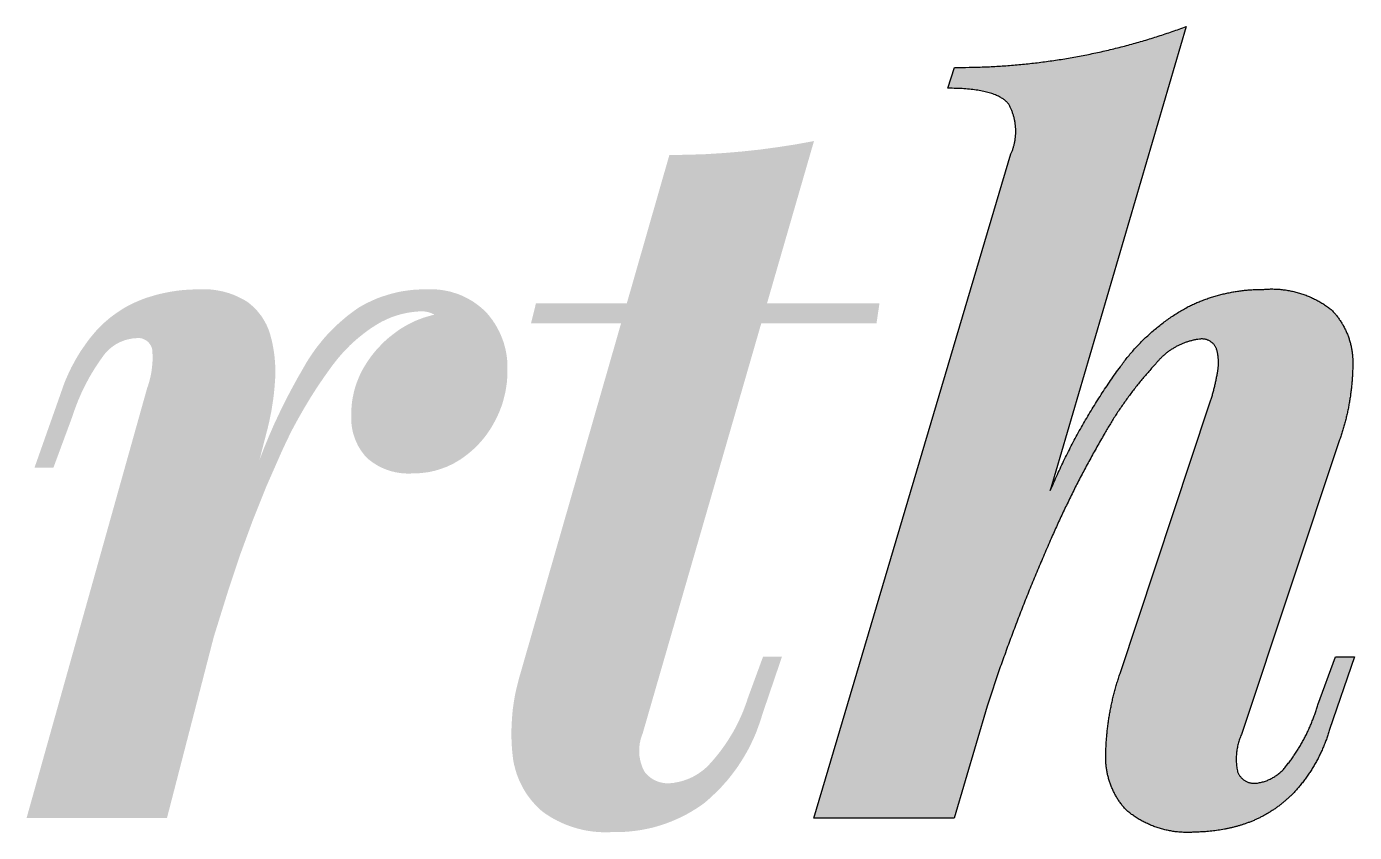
# Model space of a CAD drawing. Header units: millimetres. Extents: x 1235 to 1439, y 1033 to 1126.
# Drawn here: x 1318.19 to 1331.17, y 1067.16 to 1075.04 of the extents above; entities that cross this region are included whole.
import ezdxf

# ---------------------------------------------------------------- set-up
doc = ezdxf.new("R2010")
doc.units = ezdxf.units.MM
doc.layers.add('默认', color=18, linetype='Continuous', true_color=0x000000)

msp = doc.modelspace()

# ---------------------------------------------------------------- hatches: boundary and pattern name
at = {"layer": '默认'}
for points in [[(1329.523, 1075.035), (1328.194, 1070.501), (1328.222, 1070.562), (1328.29, 1070.713), (1328.363, 1070.862), (1328.439, 1071.009), (1328.52, 1071.155), (1328.604, 1071.298), (1328.692, 1071.438), (1328.784, 1071.576), (1328.88, 1071.711), (1328.913, 1071.756), (1328.947, 1071.8), (1328.982, 1071.843), (1329.019, 1071.885), (1329.057, 1071.926), (1329.096, 1071.966), (1329.137, 1072.005), (1329.178, 1072.042), (1329.221, 1072.079), (1329.264, 1072.114), (1329.309, 1072.148), (1329.354, 1072.181), (1329.4, 1072.212), (1329.447, 1072.242), (1329.495, 1072.271), (1329.544, 1072.298), (1329.586, 1072.318), (1329.628, 1072.337), (1329.672, 1072.355), (1329.716, 1072.371), (1329.761, 1072.386), (1329.806, 1072.4), (1329.851, 1072.413), (1329.897, 1072.424), (1329.943, 1072.434), (1329.99, 1072.443), (1330.036, 1072.45), (1330.083, 1072.456), (1330.13, 1072.461), (1330.177, 1072.464), (1330.224, 1072.466), (1330.27, 1072.466), (1330.292, 1072.468), (1330.315, 1072.47), (1330.337, 1072.47), (1330.359, 1072.471), (1330.382, 1072.47), (1330.404, 1072.47), (1330.427, 1072.468), (1330.45, 1072.466), (1330.472, 1072.464), (1330.495, 1072.461), (1330.518, 1072.457), (1330.54, 1072.453), (1330.563, 1072.448), (1330.585, 1072.443), (1330.607, 1072.437), (1330.629, 1072.431), (1330.651, 1072.424), (1330.673, 1072.417), (1330.694, 1072.409), (1330.716, 1072.4), (1330.737, 1072.391), (1330.757, 1072.382), (1330.778, 1072.372), (1330.798, 1072.361), (1330.818, 1072.35), (1330.838, 1072.339), (1330.857, 1072.327), (1330.876, 1072.315), (1330.894, 1072.302), (1330.912, 1072.289), (1330.93, 1072.276), (1330.948, 1072.262), (1330.96, 1072.249), (1330.972, 1072.235), (1330.984, 1072.221), (1330.995, 1072.207), (1331.006, 1072.192), (1331.017, 1072.177), (1331.028, 1072.162), (1331.038, 1072.146), (1331.048, 1072.13), (1331.057, 1072.114), (1331.066, 1072.097), (1331.074, 1072.081), (1331.083, 1072.064), (1331.09, 1072.047), (1331.098, 1072.029), (1331.104, 1072.012), (1331.111, 1071.994), (1331.117, 1071.976), (1331.122, 1071.958), (1331.127, 1071.94), (1331.132, 1071.922), (1331.136, 1071.903), (1331.14, 1071.885), (1331.143, 1071.867), (1331.145, 1071.848), (1331.147, 1071.83), (1331.149, 1071.811), (1331.15, 1071.793), (1331.151, 1071.775), (1331.152, 1071.756), (1331.151, 1071.738), (1331.151, 1071.72), (1331.15, 1071.674), (1331.148, 1071.628), (1331.145, 1071.582), (1331.141, 1071.536), (1331.136, 1071.49), (1331.131, 1071.445), (1331.124, 1071.399), (1331.117, 1071.353), (1331.108, 1071.308), (1331.099, 1071.263), (1331.088, 1071.218), (1331.077, 1071.173), (1331.065, 1071.128), (1331.052, 1071.084), (1331.038, 1071.04), (1331.023, 1070.997), (1330.068, 1068.127), (1330.063, 1068.116), (1330.058, 1068.105), (1330.054, 1068.094), (1330.049, 1068.083), (1330.045, 1068.072), (1330.042, 1068.06), (1330.038, 1068.049), (1330.034, 1068.037), (1330.031, 1068.026), (1330.028, 1068.014), (1330.026, 1068.002), (1330.023, 1067.99), (1330.021, 1067.978), (1330.019, 1067.966), (1330.017, 1067.954), (1330.016, 1067.942), (1330.015, 1067.93), (1330.014, 1067.918), (1330.013, 1067.906), (1330.012, 1067.894), (1330.012, 1067.882), (1330.012, 1067.87), (1330.013, 1067.858), (1330.013, 1067.845), (1330.014, 1067.833), (1330.015, 1067.822), (1330.016, 1067.81), (1330.018, 1067.798), (1330.019, 1067.786), (1330.021, 1067.774), (1330.024, 1067.763), (1330.026, 1067.751), (1330.027, 1067.748), (1330.029, 1067.745), (1330.03, 1067.742), (1330.031, 1067.739), (1330.033, 1067.736), (1330.034, 1067.733), (1330.036, 1067.73), (1330.037, 1067.727), (1330.039, 1067.724), (1330.041, 1067.721), (1330.043, 1067.718), (1330.045, 1067.716), (1330.047, 1067.713), (1330.049, 1067.71), (1330.051, 1067.707), (1330.053, 1067.704), (1330.055, 1067.702), (1330.057, 1067.699), (1330.06, 1067.696), (1330.062, 1067.694), (1330.064, 1067.691), (1330.067, 1067.689), (1330.07, 1067.686), (1330.072, 1067.684), (1330.075, 1067.682), (1330.078, 1067.679), (1330.08, 1067.677), (1330.083, 1067.675), (1330.086, 1067.673), (1330.089, 1067.671), (1330.092, 1067.669), (1330.095, 1067.667), (1330.098, 1067.665), (1330.101, 1067.663), (1330.104, 1067.661), (1330.107, 1067.66), (1330.11, 1067.658), (1330.114, 1067.656), (1330.117, 1067.655), (1330.12, 1067.654), (1330.123, 1067.652), (1330.127, 1067.651), (1330.13, 1067.65), (1330.133, 1067.649), (1330.137, 1067.647), (1330.14, 1067.646), (1330.143, 1067.645), (1330.147, 1067.645), (1330.15, 1067.644), (1330.154, 1067.643), (1330.157, 1067.642), (1330.16, 1067.642), (1330.164, 1067.641), (1330.167, 1067.641), (1330.17, 1067.641), (1330.174, 1067.64), (1330.177, 1067.64), (1330.181, 1067.64), (1330.184, 1067.64), (1330.187, 1067.64), (1330.19, 1067.64), (1330.194, 1067.64), (1330.197, 1067.64), (1330.2, 1067.64), (1330.21, 1067.641), (1330.22, 1067.643), (1330.23, 1067.644), (1330.239, 1067.646), (1330.249, 1067.648), (1330.259, 1067.65), (1330.269, 1067.653), (1330.278, 1067.655), (1330.288, 1067.658), (1330.298, 1067.662), (1330.307, 1067.665), (1330.317, 1067.669), (1330.326, 1067.673), (1330.335, 1067.677), (1330.345, 1067.681), (1330.354, 1067.685), (1330.363, 1067.69), (1330.372, 1067.695), (1330.38, 1067.7), (1330.389, 1067.706), (1330.398, 1067.711), (1330.406, 1067.717), (1330.414, 1067.723), (1330.422, 1067.729), (1330.43, 1067.735), (1330.438, 1067.741), (1330.445, 1067.748), (1330.453, 1067.755), (1330.46, 1067.762), (1330.467, 1067.769), (1330.474, 1067.776), (1330.48, 1067.783), (1330.508, 1067.817), (1330.535, 1067.852), (1330.561, 1067.888), (1330.586, 1067.925), (1330.61, 1067.962), (1330.633, 1068), (1330.656, 1068.038), (1330.677, 1068.077), (1330.697, 1068.117), (1330.716, 1068.157), (1330.735, 1068.197), (1330.752, 1068.238), (1330.768, 1068.279), (1330.783, 1068.321), (1330.797, 1068.363), (1330.809, 1068.405), (1330.983, 1068.876), (1331.167, 1068.876), (1330.924, 1068.165), (1330.911, 1068.123), (1330.897, 1068.08), (1330.881, 1068.038), (1330.864, 1067.996), (1330.846, 1067.954), (1330.826, 1067.914), (1330.806, 1067.873), (1330.784, 1067.833), (1330.761, 1067.794), (1330.737, 1067.756), (1330.712, 1067.718), (1330.686, 1067.681), (1330.658, 1067.645), (1330.63, 1067.61), (1330.601, 1067.576), (1330.571, 1067.543), (1330.547, 1067.518), (1330.521, 1067.495), (1330.495, 1067.472), (1330.469, 1067.449), (1330.441, 1067.428), (1330.413, 1067.407), (1330.385, 1067.387), (1330.356, 1067.367), (1330.326, 1067.349), (1330.296, 1067.332), (1330.265, 1067.315), (1330.234, 1067.299), (1330.202, 1067.285), (1330.171, 1067.271), (1330.138, 1067.258), (1330.106, 1067.246), (1330.077, 1067.236), (1330.047, 1067.227), (1330.017, 1067.219), (1329.987, 1067.211), (1329.957, 1067.203), (1329.927, 1067.196), (1329.896, 1067.19), (1329.866, 1067.185), (1329.835, 1067.18), (1329.804, 1067.176), (1329.773, 1067.172), (1329.742, 1067.169), (1329.711, 1067.167), (1329.68, 1067.165), (1329.649, 1067.164), (1329.618, 1067.163), (1329.596, 1067.161), (1329.574, 1067.16), (1329.552, 1067.16), (1329.53, 1067.159), (1329.507, 1067.16), (1329.485, 1067.161), (1329.462, 1067.162), (1329.44, 1067.164), (1329.417, 1067.167), (1329.395, 1067.17), (1329.372, 1067.174), (1329.35, 1067.178), (1329.328, 1067.183), (1329.305, 1067.188), (1329.283, 1067.194), (1329.261, 1067.2), (1329.239, 1067.207), (1329.218, 1067.215), (1329.197, 1067.223), (1329.175, 1067.232), (1329.154, 1067.241), (1329.134, 1067.25), (1329.113, 1067.26), (1329.093, 1067.271), (1329.074, 1067.282), (1329.054, 1067.293), (1329.035, 1067.305), (1329.016, 1067.317), (1328.998, 1067.33), (1328.98, 1067.343), (1328.962, 1067.357), (1328.945, 1067.37), (1328.932, 1067.384), (1328.92, 1067.398), (1328.908, 1067.413), (1328.896, 1067.428), (1328.884, 1067.443), (1328.873, 1067.459), (1328.862, 1067.474), (1328.852, 1067.491), (1328.842, 1067.507), (1328.832, 1067.524), (1328.823, 1067.541), (1328.814, 1067.558), (1328.806, 1067.576), (1328.798, 1067.594), (1328.79, 1067.612), (1328.783, 1067.63), (1328.777, 1067.649), (1328.771, 1067.667), (1328.765, 1067.686), (1328.76, 1067.705), (1328.756, 1067.724), (1328.751, 1067.743), (1328.748, 1067.762), (1328.745, 1067.781), (1328.742, 1067.8), (1328.74, 1067.819), (1328.739, 1067.838), (1328.737, 1067.857), (1328.737, 1067.876), (1328.737, 1067.895), (1328.737, 1067.914), (1328.738, 1067.933), (1328.739, 1067.982), (1328.742, 1068.032), (1328.745, 1068.081), (1328.75, 1068.131), (1328.755, 1068.18), (1328.761, 1068.23), (1328.769, 1068.279), (1328.777, 1068.328), (1328.786, 1068.377), (1328.796, 1068.426), (1328.808, 1068.474), (1328.82, 1068.522), (1328.833, 1068.57), (1328.846, 1068.618), (1328.861, 1068.665), (1328.877, 1068.712), (1329.749, 1071.338), (1329.761, 1071.376), (1329.773, 1071.414), (1329.784, 1071.453), (1329.794, 1071.492), (1329.804, 1071.531), (1329.813, 1071.57), (1329.82, 1071.609), (1329.828, 1071.649), (1329.831, 1071.664), (1329.833, 1071.678), (1329.835, 1071.693), (1329.837, 1071.708), (1329.838, 1071.724), (1329.838, 1071.739), (1329.839, 1071.754), (1329.838, 1071.769), (1329.837, 1071.784), (1329.836, 1071.799), (1329.834, 1071.815), (1329.832, 1071.83), (1329.83, 1071.844), (1329.826, 1071.859), (1329.823, 1071.874), (1329.819, 1071.888), (1329.818, 1071.891), (1329.816, 1071.894), (1329.815, 1071.896), (1329.814, 1071.899), (1329.812, 1071.902), (1329.811, 1071.905), (1329.809, 1071.907), (1329.807, 1071.91), (1329.806, 1071.912), (1329.804, 1071.915), (1329.802, 1071.918), (1329.8, 1071.92), (1329.798, 1071.923), (1329.796, 1071.925), (1329.794, 1071.928), (1329.792, 1071.93), (1329.79, 1071.932), (1329.788, 1071.935), (1329.785, 1071.937), (1329.783, 1071.939), (1329.78, 1071.942), (1329.778, 1071.944), (1329.775, 1071.946), (1329.773, 1071.948), (1329.77, 1071.95), (1329.768, 1071.952), (1329.765, 1071.954), (1329.762, 1071.956), (1329.759, 1071.958), (1329.757, 1071.959), (1329.754, 1071.961), (1329.751, 1071.963), (1329.748, 1071.964), (1329.745, 1071.966), (1329.742, 1071.967), (1329.739, 1071.968), (1329.736, 1071.97), (1329.733, 1071.971), (1329.73, 1071.972), (1329.727, 1071.973), (1329.723, 1071.974), (1329.72, 1071.975), (1329.717, 1071.976), (1329.714, 1071.977), (1329.711, 1071.978), (1329.708, 1071.978), (1329.704, 1071.979), (1329.701, 1071.98), (1329.698, 1071.98), (1329.695, 1071.981), (1329.692, 1071.981), (1329.688, 1071.981), (1329.685, 1071.981), (1329.682, 1071.982), (1329.679, 1071.982), (1329.676, 1071.982), (1329.673, 1071.982), (1329.67, 1071.982), (1329.667, 1071.981), (1329.664, 1071.981), (1329.66, 1071.981), (1329.657, 1071.981), (1329.654, 1071.98), (1329.652, 1071.98), (1329.636, 1071.978), (1329.621, 1071.975), (1329.605, 1071.972), (1329.59, 1071.969), (1329.575, 1071.965), (1329.56, 1071.961), (1329.544, 1071.956), (1329.529, 1071.951), (1329.514, 1071.946), (1329.499, 1071.941), (1329.484, 1071.935), (1329.47, 1071.928), (1329.455, 1071.922), (1329.441, 1071.914), (1329.426, 1071.907), (1329.412, 1071.899), (1329.399, 1071.891), (1329.385, 1071.883), (1329.371, 1071.874), (1329.358, 1071.865), (1329.345, 1071.855), (1329.333, 1071.846), (1329.32, 1071.836), (1329.308, 1071.825), (1329.296, 1071.815), (1329.285, 1071.804), (1329.273, 1071.793), (1329.262, 1071.782), (1329.252, 1071.77), (1329.241, 1071.758), (1329.231, 1071.747), (1329.221, 1071.734), (1329.151, 1071.656), (1329.082, 1071.575), (1329.016, 1071.492), (1328.952, 1071.407), (1328.891, 1071.321), (1328.832, 1071.233), (1328.776, 1071.143), (1328.722, 1071.051), (1328.582, 1070.802), (1328.448, 1070.549), (1328.322, 1070.291), (1328.204, 1070.031), (1328.07, 1069.721), (1327.943, 1069.409), (1327.822, 1069.094), (1327.707, 1068.777), (1327.577, 1068.395), (1327.256, 1067.299), (1325.884, 1067.299), (1327.811, 1073.79), (1327.817, 1073.804), (1327.822, 1073.818), (1327.827, 1073.832), (1327.832, 1073.847), (1327.837, 1073.862), (1327.841, 1073.877), (1327.845, 1073.893), (1327.848, 1073.908), (1327.851, 1073.924), (1327.853, 1073.939), (1327.855, 1073.955), (1327.856, 1073.971), (1327.857, 1073.987), (1327.858, 1074.003), (1327.858, 1074.019), (1327.857, 1074.035), (1327.856, 1074.051), (1327.855, 1074.067), (1327.853, 1074.083), (1327.851, 1074.099), (1327.848, 1074.115), (1327.845, 1074.131), (1327.841, 1074.146), (1327.837, 1074.161), (1327.832, 1074.176), (1327.827, 1074.191), (1327.822, 1074.206), (1327.816, 1074.221), (1327.81, 1074.235), (1327.803, 1074.249), (1327.796, 1074.263), (1327.789, 1074.276), (1327.785, 1074.281), (1327.781, 1074.286), (1327.777, 1074.29), (1327.773, 1074.295), (1327.768, 1074.299), (1327.764, 1074.304), (1327.759, 1074.308), (1327.754, 1074.313), (1327.749, 1074.317), (1327.743, 1074.321), (1327.738, 1074.325), (1327.732, 1074.329), (1327.726, 1074.333), (1327.72, 1074.337), (1327.714, 1074.341), (1327.707, 1074.344), (1327.701, 1074.348), (1327.694, 1074.351), (1327.687, 1074.355), (1327.68, 1074.358), (1327.665, 1074.365), (1327.65, 1074.371), (1327.634, 1074.377), (1327.617, 1074.383), (1327.599, 1074.388), (1327.581, 1074.393), (1327.562, 1074.398), (1327.542, 1074.402), (1327.522, 1074.406), (1327.501, 1074.41), (1327.479, 1074.413), (1327.457, 1074.417), (1327.41, 1074.422), (1327.36, 1074.426), (1327.307, 1074.429), (1327.252, 1074.431), (1327.194, 1074.432), (1327.258, 1074.636), (1327.402, 1074.637), (1327.546, 1074.641), (1327.69, 1074.648), (1327.834, 1074.658), (1327.978, 1074.672), (1328.122, 1074.689), (1328.266, 1074.709), (1328.409, 1074.733), (1328.551, 1074.759), (1328.693, 1074.789), (1328.834, 1074.823), (1328.974, 1074.859), (1329.113, 1074.898), (1329.251, 1074.941), (1329.388, 1074.986)], [(1325.886, 1073.916), (1325.427, 1072.33), (1326.526, 1072.33), (1326.497, 1072.135), (1325.371, 1072.135), (1324.212, 1068.127), (1324.208, 1068.116), (1324.204, 1068.105), (1324.2, 1068.094), (1324.196, 1068.083), (1324.193, 1068.071), (1324.19, 1068.06), (1324.188, 1068.048), (1324.185, 1068.037), (1324.183, 1068.025), (1324.182, 1068.013), (1324.18, 1068.001), (1324.179, 1067.989), (1324.179, 1067.977), (1324.178, 1067.965), (1324.178, 1067.953), (1324.178, 1067.941), (1324.179, 1067.928), (1324.18, 1067.916), (1324.181, 1067.904), (1324.183, 1067.892), (1324.185, 1067.881), (1324.187, 1067.869), (1324.19, 1067.857), (1324.193, 1067.845), (1324.196, 1067.834), (1324.2, 1067.823), (1324.204, 1067.811), (1324.208, 1067.8), (1324.212, 1067.789), (1324.217, 1067.779), (1324.222, 1067.768), (1324.227, 1067.758), (1324.232, 1067.751), (1324.237, 1067.744), (1324.243, 1067.738), (1324.249, 1067.731), (1324.255, 1067.725), (1324.261, 1067.718), (1324.268, 1067.712), (1324.274, 1067.707), (1324.281, 1067.701), (1324.288, 1067.695), (1324.296, 1067.69), (1324.303, 1067.685), (1324.311, 1067.68), (1324.319, 1067.676), (1324.327, 1067.671), (1324.335, 1067.667), (1324.343, 1067.664), (1324.352, 1067.66), (1324.36, 1067.657), (1324.369, 1067.654), (1324.377, 1067.651), (1324.386, 1067.649), (1324.395, 1067.647), (1324.403, 1067.645), (1324.412, 1067.643), (1324.421, 1067.642), (1324.43, 1067.641), (1324.438, 1067.64), (1324.447, 1067.64), (1324.456, 1067.64), (1324.464, 1067.64), (1324.473, 1067.64), (1324.487, 1067.641), (1324.501, 1067.643), (1324.516, 1067.644), (1324.53, 1067.647), (1324.544, 1067.649), (1324.558, 1067.652), (1324.573, 1067.655), (1324.587, 1067.659), (1324.601, 1067.663), (1324.615, 1067.667), (1324.629, 1067.672), (1324.643, 1067.677), (1324.656, 1067.682), (1324.67, 1067.688), (1324.683, 1067.694), (1324.697, 1067.7), (1324.71, 1067.707), (1324.723, 1067.714), (1324.736, 1067.722), (1324.748, 1067.729), (1324.76, 1067.737), (1324.773, 1067.746), (1324.784, 1067.754), (1324.796, 1067.763), (1324.808, 1067.772), (1324.819, 1067.782), (1324.83, 1067.791), (1324.84, 1067.801), (1324.851, 1067.811), (1324.861, 1067.821), (1324.87, 1067.832), (1324.88, 1067.842), (1324.91, 1067.877), (1324.939, 1067.912), (1324.967, 1067.947), (1324.994, 1067.984), (1325.021, 1068.022), (1325.046, 1068.06), (1325.07, 1068.099), (1325.094, 1068.138), (1325.116, 1068.178), (1325.137, 1068.219), (1325.157, 1068.26), (1325.176, 1068.302), (1325.194, 1068.344), (1325.21, 1068.387), (1325.226, 1068.43), (1325.24, 1068.473), (1325.388, 1068.876), (1325.573, 1068.876), (1325.38, 1068.309), (1325.371, 1068.278), (1325.361, 1068.247), (1325.35, 1068.216), (1325.339, 1068.186), (1325.328, 1068.155), (1325.316, 1068.125), (1325.303, 1068.094), (1325.289, 1068.064), (1325.275, 1068.034), (1325.261, 1068.005), (1325.246, 1067.975), (1325.23, 1067.946), (1325.213, 1067.917), (1325.197, 1067.889), (1325.179, 1067.861), (1325.161, 1067.833), (1325.143, 1067.805), (1325.124, 1067.778), (1325.104, 1067.751), (1325.084, 1067.725), (1325.064, 1067.699), (1325.043, 1067.673), (1325.021, 1067.648), (1324.999, 1067.624), (1324.977, 1067.599), (1324.954, 1067.576), (1324.931, 1067.552), (1324.907, 1067.53), (1324.884, 1067.507), (1324.859, 1067.485), (1324.835, 1067.464), (1324.81, 1067.443), (1324.786, 1067.426), (1324.762, 1067.41), (1324.737, 1067.393), (1324.712, 1067.378), (1324.687, 1067.362), (1324.661, 1067.348), (1324.635, 1067.333), (1324.609, 1067.32), (1324.582, 1067.306), (1324.555, 1067.294), (1324.528, 1067.282), (1324.5, 1067.27), (1324.472, 1067.259), (1324.444, 1067.248), (1324.416, 1067.239), (1324.387, 1067.229), (1324.359, 1067.221), (1324.33, 1067.212), (1324.301, 1067.205), (1324.272, 1067.198), (1324.242, 1067.192), (1324.213, 1067.186), (1324.183, 1067.181), (1324.154, 1067.177), (1324.124, 1067.173), (1324.095, 1067.17), (1324.065, 1067.167), (1324.036, 1067.165), (1324.006, 1067.164), (1323.977, 1067.163), (1323.948, 1067.163), (1323.918, 1067.163), (1323.896, 1067.162), (1323.873, 1067.161), (1323.85, 1067.161), (1323.827, 1067.161), (1323.805, 1067.162), (1323.782, 1067.163), (1323.759, 1067.165), (1323.736, 1067.167), (1323.713, 1067.17), (1323.69, 1067.173), (1323.667, 1067.177), (1323.644, 1067.181), (1323.621, 1067.186), (1323.599, 1067.192), (1323.576, 1067.197), (1323.554, 1067.204), (1323.531, 1067.211), (1323.509, 1067.218), (1323.487, 1067.226), (1323.466, 1067.234), (1323.444, 1067.243), (1323.423, 1067.252), (1323.402, 1067.262), (1323.381, 1067.272), (1323.36, 1067.283), (1323.34, 1067.294), (1323.32, 1067.305), (1323.301, 1067.317), (1323.281, 1067.33), (1323.262, 1067.342), (1323.244, 1067.355), (1323.226, 1067.369), (1323.211, 1067.382), (1323.196, 1067.395), (1323.182, 1067.409), (1323.168, 1067.423), (1323.155, 1067.438), (1323.142, 1067.453), (1323.129, 1067.468), (1323.116, 1067.484), (1323.104, 1067.5), (1323.092, 1067.516), (1323.08, 1067.532), (1323.069, 1067.549), (1323.058, 1067.567), (1323.048, 1067.584), (1323.038, 1067.602), (1323.029, 1067.62), (1323.02, 1067.638), (1323.011, 1067.656), (1323.003, 1067.675), (1322.995, 1067.694), (1322.988, 1067.713), (1322.981, 1067.732), (1322.975, 1067.751), (1322.969, 1067.77), (1322.964, 1067.789), (1322.959, 1067.809), (1322.954, 1067.828), (1322.95, 1067.848), (1322.947, 1067.867), (1322.944, 1067.887), (1322.942, 1067.907), (1322.94, 1067.926), (1322.935, 1067.975), (1322.932, 1068.025), (1322.93, 1068.074), (1322.929, 1068.124), (1322.93, 1068.174), (1322.932, 1068.224), (1322.935, 1068.273), (1322.939, 1068.323), (1322.944, 1068.373), (1322.951, 1068.422), (1322.959, 1068.471), (1322.968, 1068.52), (1322.979, 1068.569), (1322.991, 1068.617), (1323.003, 1068.665), (1323.017, 1068.712), (1324.001, 1072.135), (1323.121, 1072.135), (1323.169, 1072.33), (1324.057, 1072.33), (1324.473, 1073.78), (1324.651, 1073.782), (1324.828, 1073.788), (1325.006, 1073.799), (1325.183, 1073.814), (1325.36, 1073.833), (1325.536, 1073.857), (1325.711, 1073.884)], [(1318.53, 1071.464), (1318.544, 1071.505), (1318.559, 1071.546), (1318.575, 1071.586), (1318.593, 1071.627), (1318.611, 1071.666), (1318.63, 1071.706), (1318.651, 1071.744), (1318.672, 1071.783), (1318.694, 1071.82), (1318.717, 1071.858), (1318.742, 1071.894), (1318.767, 1071.93), (1318.792, 1071.965), (1318.819, 1072), (1318.847, 1072.033), (1318.875, 1072.066), (1318.899, 1072.092), (1318.924, 1072.116), (1318.949, 1072.14), (1318.976, 1072.163), (1319.003, 1072.186), (1319.03, 1072.207), (1319.059, 1072.228), (1319.088, 1072.248), (1319.117, 1072.267), (1319.147, 1072.286), (1319.178, 1072.303), (1319.209, 1072.319), (1319.241, 1072.335), (1319.273, 1072.349), (1319.305, 1072.362), (1319.337, 1072.375), (1319.369, 1072.386), (1319.402, 1072.396), (1319.434, 1072.406), (1319.467, 1072.415), (1319.5, 1072.423), (1319.533, 1072.431), (1319.567, 1072.437), (1319.6, 1072.444), (1319.634, 1072.449), (1319.667, 1072.454), (1319.701, 1072.458), (1319.735, 1072.461), (1319.769, 1072.463), (1319.803, 1072.465), (1319.837, 1072.466), (1319.871, 1072.466), (1319.886, 1072.467), (1319.902, 1072.468), (1319.917, 1072.468), (1319.933, 1072.468), (1319.949, 1072.468), (1319.964, 1072.467), (1319.98, 1072.466), (1319.996, 1072.465), (1320.012, 1072.463), (1320.027, 1072.461), (1320.043, 1072.459), (1320.059, 1072.456), (1320.074, 1072.453), (1320.09, 1072.45), (1320.105, 1072.447), (1320.121, 1072.443), (1320.136, 1072.439), (1320.152, 1072.434), (1320.167, 1072.43), (1320.182, 1072.425), (1320.197, 1072.419), (1320.212, 1072.414), (1320.226, 1072.408), (1320.241, 1072.402), (1320.255, 1072.395), (1320.27, 1072.388), (1320.284, 1072.381), (1320.298, 1072.374), (1320.311, 1072.367), (1320.325, 1072.359), (1320.338, 1072.351), (1320.351, 1072.343), (1320.361, 1072.335), (1320.371, 1072.327), (1320.381, 1072.319), (1320.39, 1072.311), (1320.4, 1072.303), (1320.409, 1072.294), (1320.418, 1072.285), (1320.427, 1072.276), (1320.435, 1072.267), (1320.444, 1072.258), (1320.452, 1072.248), (1320.46, 1072.238), (1320.468, 1072.228), (1320.476, 1072.218), (1320.484, 1072.208), (1320.491, 1072.198), (1320.498, 1072.187), (1320.505, 1072.176), (1320.511, 1072.165), (1320.518, 1072.154), (1320.524, 1072.143), (1320.53, 1072.132), (1320.536, 1072.12), (1320.541, 1072.109), (1320.546, 1072.097), (1320.551, 1072.086), (1320.556, 1072.074), (1320.56, 1072.062), (1320.564, 1072.05), (1320.568, 1072.039), (1320.572, 1072.027), (1320.575, 1072.015), (1320.582, 1071.988), (1320.589, 1071.961), (1320.595, 1071.933), (1320.6, 1071.906), (1320.605, 1071.878), (1320.609, 1071.851), (1320.613, 1071.823), (1320.616, 1071.795), (1320.618, 1071.767), (1320.62, 1071.739), (1320.622, 1071.711), (1320.622, 1071.683), (1320.622, 1071.656), (1320.622, 1071.628), (1320.621, 1071.6), (1320.619, 1071.572), (1320.615, 1071.513), (1320.609, 1071.454), (1320.602, 1071.395), (1320.593, 1071.336), (1320.584, 1071.278), (1320.572, 1071.22), (1320.56, 1071.162), (1320.546, 1071.104), (1320.467, 1070.799), (1320.512, 1070.916), (1320.56, 1071.032), (1320.61, 1071.147), (1320.663, 1071.26), (1320.718, 1071.373), (1320.776, 1071.484), (1320.836, 1071.594), (1320.898, 1071.702), (1320.923, 1071.746), (1320.95, 1071.789), (1320.978, 1071.831), (1321.007, 1071.873), (1321.037, 1071.913), (1321.069, 1071.953), (1321.101, 1071.992), (1321.135, 1072.03), (1321.171, 1072.067), (1321.207, 1072.102), (1321.244, 1072.137), (1321.282, 1072.17), (1321.321, 1072.203), (1321.361, 1072.234), (1321.402, 1072.264), (1321.443, 1072.292), (1321.48, 1072.313), (1321.517, 1072.333), (1321.556, 1072.351), (1321.595, 1072.369), (1321.634, 1072.385), (1321.675, 1072.399), (1321.716, 1072.412), (1321.757, 1072.424), (1321.799, 1072.435), (1321.841, 1072.444), (1321.883, 1072.451), (1321.925, 1072.457), (1321.968, 1072.462), (1322.01, 1072.465), (1322.053, 1072.466), (1322.095, 1072.466), (1322.115, 1072.467), (1322.135, 1072.468), (1322.155, 1072.468), (1322.175, 1072.467), (1322.195, 1072.466), (1322.215, 1072.464), (1322.235, 1072.462), (1322.255, 1072.459), (1322.276, 1072.456), (1322.296, 1072.452), (1322.316, 1072.448), (1322.336, 1072.443), (1322.356, 1072.437), (1322.375, 1072.431), (1322.395, 1072.425), (1322.414, 1072.418), (1322.434, 1072.41), (1322.453, 1072.402), (1322.471, 1072.393), (1322.49, 1072.384), (1322.508, 1072.374), (1322.526, 1072.364), (1322.543, 1072.354), (1322.561, 1072.343), (1322.577, 1072.331), (1322.594, 1072.319), (1322.61, 1072.307), (1322.626, 1072.294), (1322.641, 1072.281), (1322.656, 1072.268), (1322.671, 1072.254), (1322.685, 1072.24), (1322.697, 1072.226), (1322.709, 1072.212), (1322.721, 1072.197), (1322.732, 1072.182), (1322.744, 1072.167), (1322.754, 1072.151), (1322.765, 1072.135), (1322.775, 1072.119), (1322.785, 1072.102), (1322.794, 1072.085), (1322.803, 1072.068), (1322.812, 1072.051), (1322.82, 1072.033), (1322.828, 1072.015), (1322.835, 1071.997), (1322.842, 1071.979), (1322.849, 1071.961), (1322.855, 1071.942), (1322.86, 1071.924), (1322.865, 1071.905), (1322.87, 1071.886), (1322.874, 1071.868), (1322.878, 1071.849), (1322.881, 1071.83), (1322.884, 1071.811), (1322.886, 1071.792), (1322.888, 1071.773), (1322.89, 1071.754), (1322.891, 1071.735), (1322.891, 1071.716), (1322.891, 1071.697), (1322.891, 1071.678), (1322.891, 1071.646), (1322.889, 1071.613), (1322.887, 1071.581), (1322.884, 1071.548), (1322.879, 1071.516), (1322.874, 1071.484), (1322.868, 1071.452), (1322.86, 1071.42), (1322.852, 1071.388), (1322.843, 1071.357), (1322.833, 1071.326), (1322.821, 1071.295), (1322.809, 1071.265), (1322.796, 1071.235), (1322.782, 1071.206), (1322.767, 1071.177), (1322.752, 1071.15), (1322.737, 1071.123), (1322.72, 1071.096), (1322.702, 1071.07), (1322.684, 1071.044), (1322.665, 1071.019), (1322.645, 1070.995), (1322.624, 1070.971), (1322.603, 1070.948), (1322.58, 1070.926), (1322.558, 1070.904), (1322.534, 1070.883), (1322.51, 1070.863), (1322.485, 1070.843), (1322.46, 1070.825), (1322.435, 1070.807), (1322.422, 1070.799), (1322.408, 1070.791), (1322.395, 1070.783), (1322.381, 1070.775), (1322.368, 1070.767), (1322.354, 1070.76), (1322.34, 1070.753), (1322.325, 1070.746), (1322.311, 1070.74), (1322.297, 1070.733), (1322.282, 1070.728), (1322.267, 1070.722), (1322.252, 1070.716), (1322.237, 1070.711), (1322.222, 1070.706), (1322.207, 1070.702), (1322.192, 1070.697), (1322.177, 1070.693), (1322.161, 1070.69), (1322.146, 1070.686), (1322.13, 1070.683), (1322.115, 1070.68), (1322.099, 1070.678), (1322.083, 1070.676), (1322.068, 1070.674), (1322.052, 1070.672), (1322.037, 1070.671), (1322.021, 1070.669), (1322.005, 1070.669), (1321.99, 1070.668), (1321.974, 1070.668), (1321.959, 1070.668), (1321.944, 1070.667), (1321.93, 1070.667), (1321.915, 1070.667), (1321.9, 1070.667), (1321.886, 1070.668), (1321.871, 1070.669), (1321.856, 1070.67), (1321.842, 1070.672), (1321.827, 1070.674), (1321.812, 1070.677), (1321.797, 1070.679), (1321.783, 1070.683), (1321.768, 1070.686), (1321.754, 1070.69), (1321.739, 1070.694), (1321.725, 1070.699), (1321.711, 1070.704), (1321.697, 1070.709), (1321.683, 1070.715), (1321.669, 1070.721), (1321.656, 1070.727), (1321.642, 1070.734), (1321.629, 1070.741), (1321.616, 1070.748), (1321.604, 1070.756), (1321.591, 1070.764), (1321.579, 1070.772), (1321.567, 1070.78), (1321.555, 1070.789), (1321.543, 1070.798), (1321.532, 1070.807), (1321.521, 1070.816), (1321.511, 1070.827), (1321.501, 1070.837), (1321.492, 1070.848), (1321.483, 1070.86), (1321.474, 1070.871), (1321.466, 1070.883), (1321.457, 1070.895), (1321.449, 1070.908), (1321.442, 1070.92), (1321.434, 1070.933), (1321.427, 1070.946), (1321.421, 1070.96), (1321.414, 1070.973), (1321.408, 1070.987), (1321.403, 1071.001), (1321.398, 1071.015), (1321.393, 1071.029), (1321.388, 1071.043), (1321.384, 1071.057), (1321.38, 1071.072), (1321.377, 1071.086), (1321.374, 1071.101), (1321.371, 1071.115), (1321.369, 1071.13), (1321.367, 1071.145), (1321.366, 1071.159), (1321.365, 1071.174), (1321.364, 1071.188), (1321.364, 1071.203), (1321.364, 1071.217), (1321.364, 1071.232), (1321.365, 1071.246), (1321.365, 1071.274), (1321.366, 1071.303), (1321.368, 1071.331), (1321.371, 1071.359), (1321.375, 1071.388), (1321.38, 1071.416), (1321.386, 1071.444), (1321.392, 1071.472), (1321.4, 1071.5), (1321.408, 1071.527), (1321.417, 1071.554), (1321.428, 1071.581), (1321.439, 1071.608), (1321.45, 1071.633), (1321.463, 1071.659), (1321.476, 1071.684), (1321.49, 1071.709), (1321.505, 1071.733), (1321.52, 1071.757), (1321.536, 1071.781), (1321.553, 1071.804), (1321.57, 1071.827), (1321.588, 1071.849), (1321.606, 1071.871), (1321.625, 1071.892), (1321.645, 1071.913), (1321.665, 1071.934), (1321.685, 1071.954), (1321.706, 1071.973), (1321.728, 1071.992), (1321.75, 1072.01), (1321.772, 1072.027), (1321.794, 1072.044), (1321.817, 1072.061), (1321.84, 1072.077), (1321.864, 1072.092), (1321.888, 1072.106), (1321.913, 1072.12), (1321.938, 1072.133), (1321.964, 1072.146), (1321.989, 1072.158), (1322.015, 1072.169), (1322.042, 1072.179), (1322.068, 1072.189), (1322.095, 1072.197), (1322.122, 1072.205), (1322.149, 1072.213), (1322.177, 1072.219), (1322.17, 1072.223), (1322.162, 1072.227), (1322.155, 1072.23), (1322.148, 1072.233), (1322.14, 1072.236), (1322.132, 1072.239), (1322.124, 1072.242), (1322.117, 1072.244), (1322.109, 1072.246), (1322.101, 1072.247), (1322.093, 1072.249), (1322.085, 1072.25), (1322.076, 1072.251), (1322.068, 1072.252), (1322.06, 1072.252), (1322.052, 1072.252), (1322.025, 1072.251), (1321.997, 1072.249), (1321.97, 1072.246), (1321.943, 1072.242), (1321.915, 1072.238), (1321.888, 1072.232), (1321.861, 1072.226), (1321.834, 1072.219), (1321.807, 1072.211), (1321.781, 1072.202), (1321.755, 1072.193), (1321.729, 1072.182), (1321.704, 1072.171), (1321.679, 1072.159), (1321.655, 1072.147), (1321.631, 1072.133), (1321.598, 1072.113), (1321.565, 1072.092), (1321.533, 1072.07), (1321.502, 1072.047), (1321.471, 1072.023), (1321.44, 1071.998), (1321.41, 1071.973), (1321.381, 1071.947), (1321.352, 1071.92), (1321.325, 1071.892), (1321.298, 1071.864), (1321.271, 1071.835), (1321.246, 1071.806), (1321.221, 1071.776), (1321.197, 1071.745), (1321.173, 1071.714), (1321.103, 1071.616), (1321.034, 1071.515), (1320.969, 1071.413), (1320.906, 1071.309), (1320.846, 1071.204), (1320.788, 1071.097), (1320.734, 1070.988), (1320.683, 1070.878), (1320.536, 1070.544), (1320.4, 1070.204), (1320.274, 1069.861), (1320.159, 1069.514), (1320.022, 1069.075), (1319.563, 1067.299), (1318.191, 1067.299), (1319.37, 1071.503), (1319.378, 1071.525), (1319.385, 1071.548), (1319.392, 1071.571), (1319.398, 1071.594), (1319.403, 1071.618), (1319.408, 1071.641), (1319.412, 1071.665), (1319.415, 1071.689), (1319.418, 1071.712), (1319.42, 1071.736), (1319.422, 1071.76), (1319.422, 1071.784), (1319.422, 1071.808), (1319.422, 1071.832), (1319.421, 1071.856), (1319.419, 1071.88), (1319.418, 1071.882), (1319.418, 1071.885), (1319.417, 1071.888), (1319.416, 1071.891), (1319.415, 1071.894), (1319.414, 1071.897), (1319.413, 1071.9), (1319.412, 1071.903), (1319.411, 1071.906), (1319.41, 1071.909), (1319.408, 1071.912), (1319.407, 1071.915), (1319.405, 1071.918), (1319.404, 1071.921), (1319.402, 1071.923), (1319.4, 1071.926), (1319.398, 1071.929), (1319.397, 1071.932), (1319.395, 1071.934), (1319.393, 1071.937), (1319.39, 1071.94), (1319.388, 1071.942), (1319.386, 1071.945), (1319.384, 1071.947), (1319.381, 1071.95), (1319.379, 1071.952), (1319.376, 1071.955), (1319.374, 1071.957), (1319.371, 1071.959), (1319.369, 1071.961), (1319.366, 1071.963), (1319.363, 1071.965), (1319.36, 1071.967), (1319.357, 1071.969), (1319.354, 1071.971), (1319.351, 1071.973), (1319.348, 1071.974), (1319.345, 1071.976), (1319.342, 1071.977), (1319.339, 1071.979), (1319.336, 1071.98), (1319.333, 1071.981), (1319.33, 1071.983), (1319.326, 1071.984), (1319.323, 1071.985), (1319.32, 1071.986), (1319.317, 1071.987), (1319.314, 1071.987), (1319.31, 1071.988), (1319.307, 1071.989), (1319.304, 1071.989), (1319.301, 1071.99), (1319.297, 1071.99), (1319.294, 1071.99), (1319.291, 1071.991), (1319.288, 1071.991), (1319.285, 1071.991), (1319.282, 1071.991), (1319.279, 1071.991), (1319.275, 1071.991), (1319.272, 1071.99), (1319.269, 1071.99), (1319.266, 1071.99), (1319.263, 1071.989), (1319.252, 1071.989), (1319.241, 1071.988), (1319.229, 1071.987), (1319.218, 1071.985), (1319.207, 1071.983), (1319.195, 1071.981), (1319.184, 1071.978), (1319.173, 1071.976), (1319.161, 1071.972), (1319.15, 1071.969), (1319.139, 1071.965), (1319.128, 1071.961), (1319.117, 1071.956), (1319.106, 1071.952), (1319.095, 1071.947), (1319.085, 1071.941), (1319.074, 1071.936), (1319.064, 1071.93), (1319.054, 1071.923), (1319.044, 1071.917), (1319.035, 1071.91), (1319.025, 1071.903), (1319.016, 1071.896), (1319.007, 1071.888), (1318.998, 1071.881), (1318.99, 1071.873), (1318.981, 1071.864), (1318.973, 1071.856), (1318.966, 1071.848), (1318.958, 1071.839), (1318.951, 1071.83), (1318.944, 1071.821), (1318.92, 1071.787), (1318.896, 1071.753), (1318.873, 1071.718), (1318.85, 1071.682), (1318.828, 1071.646), (1318.807, 1071.61), (1318.787, 1071.573), (1318.767, 1071.535), (1318.748, 1071.498), (1318.73, 1071.46), (1318.713, 1071.421), (1318.696, 1071.382), (1318.681, 1071.343), (1318.666, 1071.304), (1318.652, 1071.265), (1318.639, 1071.225), (1318.454, 1070.725), (1318.269, 1070.725)]]:
    msp.add_hatch(color=256, dxfattribs=at).paths.add_polyline_path(points, flags=0)

# ---------------------------------------------------------------- linework, layer by layer
for p, q in [((1327.194, 1074.432), (1327.258, 1074.636)), ((1328.877, 1068.712), (1329.749, 1071.338)), ((1331.023, 1070.997), (1330.068, 1068.127))]:
    msp.add_line(p, q, dxfattribs=at)
for points in [[(1329.523, 1075.035), (1328.194, 1070.501), (1328.222, 1070.562)], [(1327.707, 1068.777), (1327.577, 1068.395), (1327.256, 1067.299), (1325.884, 1067.299), (1327.811, 1073.79)], [(1330.809, 1068.405), (1330.983, 1068.876), (1331.167, 1068.876), (1330.924, 1068.165)]]:
    msp.add_lwpolyline(points, dxfattribs=at)
for points, weights in [([(1327.258, 1074.636), (1328.427, 1074.628), (1329.523, 1075.035)], [1, 0.983609352865, 1]), ([(1327.811, 1073.79), (1327.921, 1074.038), (1327.789, 1074.276)], [1, 0.894503701476, 1]), ([(1329.544, 1072.298), (1329.887, 1072.468), (1330.27, 1072.466)], [1, 0.973218900215, 1]), ([(1330.27, 1072.466), (1330.651, 1072.503), (1330.948, 1072.262)], [1, 0.924730741603, 1]), ([(1328.88, 1071.711), (1329.144, 1072.081), (1329.544, 1072.298)], [1, 0.9744043314, 1]), ([(1330.948, 1072.262), (1331.165, 1072.034), (1331.151, 1071.72)], [1, 0.9202093965, 1]), ([(1329.652, 1071.98), (1329.386, 1071.945), (1329.221, 1071.734)], [1, 0.925980552882, 1]), ([(1329.819, 1071.888), (1329.771, 1071.999), (1329.652, 1071.98)], [1, 0.790649774048, 1]), ([(1329.828, 1071.649), (1329.854, 1071.77), (1329.819, 1071.888)], [1, 0.968932411978, 1]), ([(1328.222, 1070.562), (1328.488, 1071.173), (1328.88, 1071.711)], [1, 0.994025776065, 1]), ([(1329.221, 1071.734), (1328.932, 1071.422), (1328.722, 1071.051)], [1, 0.993308857962, 1]), ([(1331.151, 1071.72), (1331.146, 1071.348), (1331.023, 1070.997)], [1, 0.986886248627, 1]), ([(1329.749, 1071.338), (1329.801, 1071.49), (1329.828, 1071.649)], [1, 0.996874652742, 1]), ([(1328.722, 1071.051), (1328.433, 1070.556), (1328.204, 1070.031)], [1, 0.998301180261, 1]), ([(1328.204, 1070.031), (1327.931, 1069.414), (1327.707, 1068.777)], [1, 0.999250085456, 1]), ([(1328.738, 1067.933), (1328.746, 1068.333), (1328.877, 1068.712)], [1, 0.987967993803, 1]), ([(1330.48, 1067.783), (1330.71, 1068.06), (1330.809, 1068.405)], [1, 0.979013453661, 1]), ([(1330.068, 1068.127), (1329.983, 1067.946), (1330.026, 1067.751)], [1, 0.946459365522, 1]), ([(1330.924, 1068.165), (1330.822, 1067.812), (1330.571, 1067.543)], [1, 0.972974647594, 1]), ([(1328.945, 1067.37), (1328.72, 1067.607), (1328.738, 1067.933)], [1, 0.917791610268, 1]), ([(1330.026, 1067.751), (1330.072, 1067.631), (1330.2, 1067.64)], [1, 0.804481735332, 1]), ([(1330.2, 1067.64), (1330.368, 1067.657), (1330.48, 1067.783)], [1, 0.932852721628, 1]), ([(1330.571, 1067.543), (1330.373, 1067.34), (1330.106, 1067.246)], [1, 0.973563942725, 1]), ([(1329.618, 1067.163), (1329.239, 1067.129), (1328.945, 1067.37)], [1, 0.924941427947, 1]), ([(1330.106, 1067.246), (1329.869, 1067.165), (1329.618, 1067.163)], [1, 0.986957720135, 1])]:
    msp.add_rational_spline(points, weights, degree=2, dxfattribs=at)
msp.add_open_spline([(1327.789, 1074.276), (1327.67, 1074.432), (1327.194, 1074.432)], degree=2, dxfattribs=at)

doc.saveas('drawing.dxf')
